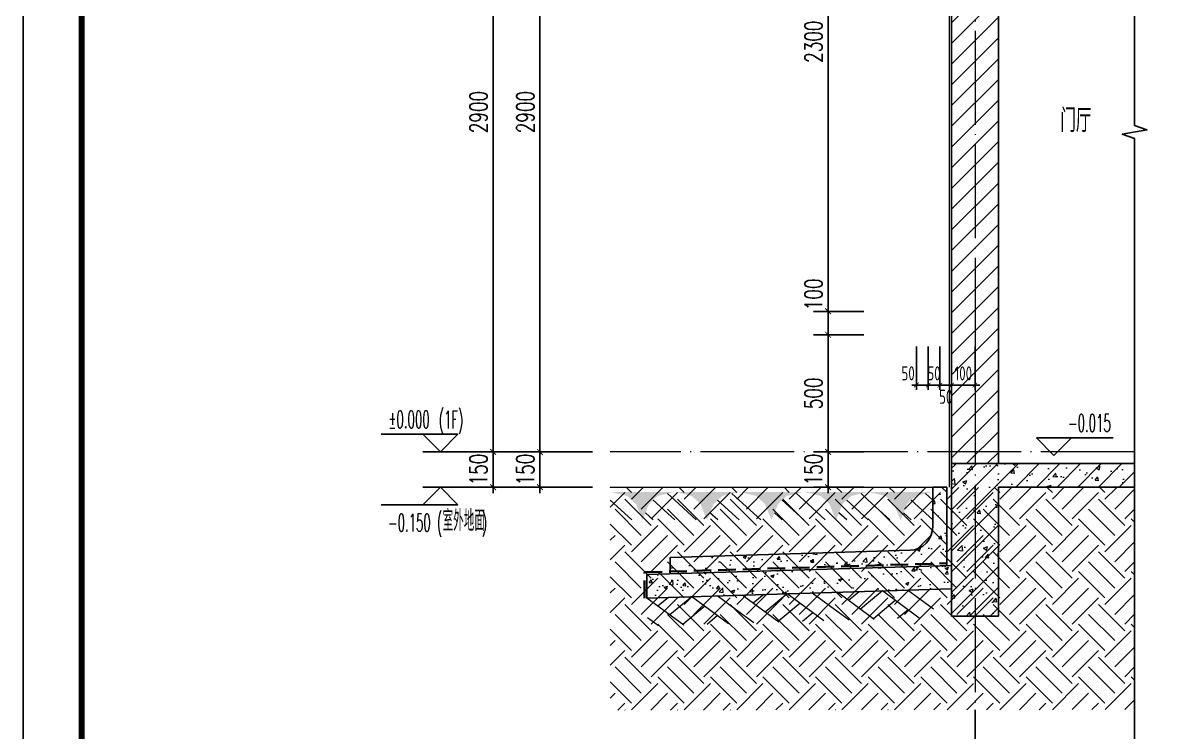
# Model space of a CAD drawing. Extents: x -1307975 to -76406, y -96289 to 379359.
# Drawn here: x -506278 to -501354, y 256134 to 259157 of the extents above; entities that cross this region are included whole.
import ezdxf

# ---------------------------------------------------------------- set-up
doc = ezdxf.new("R2010")
doc.units = 0
doc.header["$LTSCALE"] = 1000
doc.linetypes.add('DASH', pattern=[0.35, 0.25, -0.1])
doc.linetypes.add('DOTE', pattern=[2.42, 2, -0.2, 0.02, -0.2])
doc.layers.get('0').update_dxf_attribs({"linetype": 'CONTINUOUS'})
doc.layers.get('DEFPOINTS').update_dxf_attribs({"linetype": 'CONTINUOUS'})
for name, color, linetype in [('AXIS', 3, 'CONTINUOUS'), ('COLUMN', 4, 'CONTINUOUS'), ('DIM', 2, 'CONTINUOUS'), ('DIM_ELEV', 3, 'CONTINUOUS'), ('DIM_SYMB', 3, 'CONTINUOUS'), ('PUB_DIM', 3, 'CONTINUOUS'), ('PUB_TEXT', 2, 'CONTINUOUS'), ('WALL', 5, 'CONTINUOUS')]:
    doc.layers.add(name, color=color, linetype=linetype)
for name, color, linetype, lineweight in [('DOTE', 19, 'DOTE', 9), ('PUB_HATCH', 8, 'CONTINUOUS', 9), ('图框', 9, 'CONTINUOUS', 18), ('填充', 251, 'CONTINUOUS', 5), ('立面-中轮廓线', 30, 'CONTINUOUS', 35), ('粉刷', 251, 'CONTINUOUS', 9)]:
    doc.layers.add(name, color=color, linetype=linetype, lineweight=lineweight)
doc.layers.add('yichutu', color=7, linetype='CONTINUOUS', true_color=0xffffff)
doc.styles.add('_TCH_DIM', font='SIMPLEX.shx', dxfattribs={"width": 0.7, "bigfont": 'GBCBIG.shx'})
doc.styles.add('_TCH_DIM_T3', font='SIMPLEX', dxfattribs={"width": 0.705882, "bigfont": 'GBCBIG'})
doc.styles.add('TSSD_DIMENSION', font='Tssdeng.shx', dxfattribs={"width": 0.7, "bigfont": 'tssdchn.shx'})
doc.styles.add('TSSD_REIN', font='tssdeng.shx', dxfattribs={"width": 0.7, "height": 300, "bigfont": 'tssdchn.shx'})
doc.dimstyles.new('_TCH_ARCH&&25', dxfattribs={"dimtxt": 74.375, "dimasz": 25, "dimexe": 62.5, "dimexo": 75, "dimgap": 25, "dimtad": 1, "dimdec": 0, "dimzin": 0, "dimdsep": 46, "dimtxsty": '_TCH_DIM_T3', "dimblk": 'ARCHTICK', "dimcen": 0.09, "dimclrt": 7, "dimazin": 0, "dimtfac": 1, "dimtdec": 0, "dimtix": 1, "dimtmove": 2, "dimatfit": 3, "dimldrblk": 'ARCHTICK', "dimfxl": 1, "dimtolj": 1, "dimtzin": 0, "dimarcsym": 0})
doc.dimstyles.new('TSSD_20_20', dxfattribs={"dimtxt": 60, "dimasz": 20, "dimexe": 20, "dimexo": 50, "dimgap": 20, "dimtad": 1, "dimdec": 0, "dimzin": 0, "dimdsep": 46, "dimtxsty": 'TSSD_DIMENSION', "dimblk": 'ARCHTICK', "dimblk1": 'ARCHTICK', "dimblk2": 'ARCHTICK', "dimcen": 0, "dimdle": 20, "dimclrt": 7, "dimadec": 0, "dimazin": 0, "dimtfac": 1, "dimtdec": 0, "dimtix": 1, "dimtmove": 2, "dimatfit": 3, "dimfxl": 1, "dimtolj": 1, "dimtzin": 0, "dimarcsym": 0})
pattern_1 = [(50, (28072.99, 249033.25), (143.452037, -12.550427), [15, -165]), (355, (28072.99, 249033.25), (-27.750267, 150.438427), [12, -132]), (100.4514, (28084.94, 249032.2), (115.701876, 137.88791), [12.74804, -140.22842]), (46.1842, (28072.99, 249073.25), (213.44821, -33.1038), [22.5, -247.5]), (96.6356, (28090.77, 249070.5), (186.93254, 194.82357), [19.12206, -210.3426]), (351.1842, (28072.99, 249073.25), (186.93239, 194.82372), [18, -198]), (21, (28092.99, 249063.25), (119.38141, -80.52378), [15, -165]), (326, (28092.99, 249063.25), (48.663066, 145.03001), [12, -132]), (71.4514, (28102.93, 249056.54), (168.044526, 64.5061), [12.74804, -140.22842]), (37.5, (28072.986, 249033.25), (2.431971, 66.578771), [0, -130.4, 0, -134, 0, -132.5]), (7.5, (28072.986, 249033.25), (52.613907, 78.882342), [0, -76.4, 0, -127.4, 0, -50.5]), (327.5, (28028.386, 249033.25), (106.764487, -4.510974), [0, -50, 0, -156, 0, -207]), (317.5, (28008.39, 249033.25), (116.637234, 20.020996), [0, -65, 0, -103.6, 0, -147])]
pattern_2 = [(45, (-1182008.505, 426623.756), (-44.194174, 44.194174), []), (50, (-1182008.5, 426623.76), (179.315046, -15.688034), [18.75, -206.25]), (355, (-1182008.5, 426623.76), (-34.687833, 188.048033), [15, -165]), (100.4514, (-1181993.56, 426622.45), (144.627345, 172.359886), [15.935047, -175.28553]), (46.1842, (-1182008.5, 426673.76), (266.81026, -41.379754), [28.125, -309.375]), (96.6356, (-1181986.27, 426670.3), (233.66568, 243.52947), [23.90257, -262.92825]), (351.1842, (-1182008.5, 426673.76), (233.66549, 243.52965), [22.5, -247.5]), (21, (-1181983.5, 426661.26), (149.226763, -100.654723), [18.75, -206.25]), (326, (-1181983.5, 426661.26), (60.828833, 181.28751), [15, -165]), (71.4514, (-1181971.07, 426652.87), (210.055657, 80.632624), [15.935047, -175.28553]), (37.5, (-1182008.505, 426623.756), (3.039964, 83.2234635), [0, -163, 0, -167.5, 0, -165.625]), (7.5, (-1182008.505, 426623.76), (65.767384, 98.602928), [0, -95.5, 0, -159.25, 0, -63.125]), (327.5, (-1182064.255, 426623.756), (133.455609, -5.638718), [0, -62.5, 0, -195, 0, -258.75]), (317.5, (-1182089.25, 426623.76), (145.796542, 25.026246), [0, -81.25, 0, -129.5, 0, -183.75])]

# ---------------------------------------------------------------- blocks, each defined once
blk = doc.blocks.new('GFDDDDRG')
at = {"layer": '图框'}
blk.add_lwpolyline([(923309.8, -107437), (923309.8, -159999.5), (893609.8, -159999.5), (893609.8, -107437)], close=True, dxfattribs=at)
blk.add_lwpolyline([(923309.8, -107437), (923309.8, -159999.5), (893609.8, -159999.5), (893609.8, -107437)], close=True, dxfattribs=at)
at = {"layer": '图框', "const_width": 50}
blk.add_lwpolyline([(894109.8, -159499.5), (922809.8, -159499.5), (922809.8, -108687), (894109.8, -108687)], close=True, dxfattribs=at)
blk = doc.blocks.new('yct-1051-594-26275-14850-25-1002.0')
at = {"layer": 'yichutu', "color": 7, "true_color": 0xffffff}
blk.add_lwpolyline([(0, 0), (0, 14850), (26275, 14850), (26275, 0)], close=True, dxfattribs=at)
blk = doc.blocks.new('$LINEPAT$素土夯实')
at = {"color": 0}
for p, q in [((0, -210), (210, 0)), ((120, -300), (420, 0)), ((420, 0), (607.5, -187.5)), ((495, -300), (795, 0)), ((615, 0), (705, -90)), ((315, -105), (502.5, -292.5)), ((210, -210), (300, -300)), ((705, -300), (795, -210))]:
    blk.add_line(p, q, dxfattribs=at)
blk = doc.blocks.new('$LinePat$自然土壤')
at = {"color": 0}
for p, q in [((0, -90), (71, -19)), ((0, -300), (211, -89)), ((420, -300), (630, -90)), ((210, -300), (286, -224))]:
    blk.add_line(p, q, dxfattribs=at)
for points in [[(0, 0), (630, 0), (168, -45), (462, -45)], [(168, -45), (462, -45), (252, -132), (378, -132)], [(252, -132), (378, -132), (315, -300)]]:
    blk.add_solid(points, dxfattribs=at)
blk = doc.blocks.new('sanshui')
at = {"layer": '粉刷'}
h = blk.add_hatch(dxfattribs=at)
h.set_pattern_fill('混凝土', color=256, scale=20)
h.set_pattern_definition(pattern_1)
edge = h.paths.add_edge_path()
edge.add_line((346317.8, 427329.6), (346257.8, 427329.6))
edge.add_line((346257.8, 427329.6), (346257.8, 427160.3))
edge.add_arc((346157.8, 427160.3), 100, 271.7184, 360, ccw=False)
edge.add_line((346160.8, 427060.3), (345137.8, 427029.6))
edge.add_line((345137.8, 427029.6), (345137.8, 426969.6))
edge.add_line((345137.8, 426969.6), (346317.8, 427005))
edge.add_line((346317.8, 427005), (346317.8, 427329.6))
h = blk.add_hatch(dxfattribs=at)
h.set_pattern_fill('混凝土', color=256, scale=20)
h.set_pattern_definition(pattern_1)
h.paths.add_polyline_path([(346337.8, 426895.6), (346337.8, 426995.6), (345037.8, 426956.6), (345037.8, 426856.6)])
at = {"layer": 'COLUMN'}
for p, q in [((346257.8, 427329.6), (346317.8, 427329.6)), ((346257.8, 427160.3), (346257.8, 427329.6)), ((346317.8, 426995), (346317.8, 427329.6)), ((346160.8, 427060.3), (345137.8, 427029.6)), ((346338.1, 426995.6), (345037.8, 426956.6)), ((345137.8, 426959.6), (345137.8, 427029.6)), ((345037.8, 426856.6), (345037.8, 426956.6)), ((346338.1, 426895.6), (345037.8, 426856.6))]:
    blk.add_line(p, q, dxfattribs=at)
blk.add_arc((346157.8, 427160.3), 100, 271.7184, 0, dxfattribs=at)
at = {"layer": '立面-中轮廓线', "linetype": 'DASH', "ltscale": 0.3}
blk.add_lwpolyline([(345027.8, 426856.6), (345027.8, 426966.3), (346317.8, 427005)], dxfattribs=at)
at = {"layer": '粉刷'}
blk.add_line((344881.5, 427329.6), (346257.8, 427329.6), dxfattribs=at)
at = {"layer": '粉刷', "yscale": 0.4, "zscale": 0.4}
for name, p, xscale, rotation in [('$LinePat$自然土壤', (345156.8, 427309.6), -0.4369306507241237, 359.9999999999903), ('$LinePat$自然土壤', (345432, 427309.6), -0.4369306507241237, 359.9999999999903), ('$LinePat$自然土壤', (345707.3, 427309.6), -0.4369306507241237, 359.9999999999903), ('$LinePat$自然土壤', (345982.6, 427309.6), -0.4369306507241237, 359.9999999999903), ('$LinePat$自然土壤', (346257.8, 427309.6), -0.4369306507241237, 359.9999999999903), ('$LINEPAT$素土夯实', (345444.5, 426868.8), -0.5117605352322558, 1.718358001643932), ('$LINEPAT$素土夯实', (345851.2, 426881), -0.5117605352322558, 1.718358001643932), ('$LINEPAT$素土夯实', (346257.8, 426893.2), -0.5117605352322558, 1.718358001643932)]:
    blk.add_blockref(name, p, dxfattribs=dict(at, xscale=xscale, rotation=rotation))
blk = doc.blocks.new('_ArchTick')
at = {"color": 0, "linetype": 'ByBlock', "const_width": 0.15}
blk.add_lwpolyline([(-0.5, -0.5), (0.5, 0.5)], dxfattribs=at)
blk = doc.blocks.new('*D2294')
at = {"layer": 'DEFPOINTS', "color": 0, "transparency": 16777216}
for p in [(-502465.9, 257827.7), (-502415.9, 257827.7), (-502415.9, 257613.1)]:
    blk.add_point(p, dxfattribs=at)
at = {"layer": 'DIM', "color": 0, "lineweight": -2, "transparency": 16777216}
for p, q in [((-502465.9, 257777.7), (-502465.9, 257593.1)), ((-502415.9, 257777.7), (-502415.9, 257593.1)), ((-502485.9, 257613.1), (-502395.9, 257613.1))]:
    blk.add_line(p, q, dxfattribs=at)
at = {"layer": 'DIM', "color": 0, "lineweight": -2, "transparency": 16777216, "xscale": 20, "yscale": 20, "zscale": 20, "rotation": 180}
blk.add_blockref('_ArchTick', (-502465.9, 257613.1), dxfattribs=at)
at = {"layer": 'DIM', "color": 0, "lineweight": -2, "transparency": 16777216, "xscale": 20, "yscale": 20, "zscale": 20}
blk.add_blockref('_ArchTick', (-502415.9, 257613.1), dxfattribs=at)
at = {"layer": 'DIM', "color": 7, "transparency": 16777216, "insert": (-502501.3, 257663.1), "char_height": 60, "attachment_point": 5, "style": 'TSSD_DIMENSION'}
blk.add_mtext('\\A1;50', dxfattribs=at)
blk = doc.blocks.new('*D2295')
at = {"layer": 'DEFPOINTS', "color": 0, "transparency": 16777216}
for p in [(-502415.9, 257827.7), (-502365.8, 257827.7), (-502365.8, 257613.1)]:
    blk.add_point(p, dxfattribs=at)
at = {"layer": 'DIM', "color": 0, "lineweight": -2, "transparency": 16777216}
for p, q in [((-502415.9, 257777.7), (-502415.9, 257593.1)), ((-502365.8, 257777.7), (-502365.8, 257593.1)), ((-502415.9, 257613.1), (-502435.9, 257613.1)), ((-502415.9, 257613.1), (-502365.8, 257613.1)), ((-502365.8, 257613.1), (-502345.8, 257613.1))]:
    blk.add_line(p, q, dxfattribs=at)
at = {"layer": 'DIM', "color": 0, "lineweight": -2, "transparency": 16777216, "xscale": 20, "yscale": 20, "zscale": 20}
blk.add_blockref('_ArchTick', (-502415.9, 257613.1), dxfattribs=at)
at = {"layer": 'DIM', "color": 0, "lineweight": -2, "transparency": 16777216, "xscale": 20, "yscale": 20, "zscale": 20, "rotation": 180}
blk.add_blockref('_ArchTick', (-502365.8, 257613.1), dxfattribs=at)
at = {"layer": 'DIM', "color": 7, "transparency": 16777216, "insert": (-502390.8, 257663.1), "char_height": 60, "attachment_point": 5, "style": 'TSSD_DIMENSION'}
blk.add_mtext('\\A1;50', dxfattribs=at)
blk = doc.blocks.new('*D2296')
at = {"layer": 'DEFPOINTS', "color": 0, "transparency": 16777216}
for p in [(-502365.8, 257827.7), (-502315.8, 257827.7), (-502315.8, 257613.1)]:
    blk.add_point(p, dxfattribs=at)
at = {"layer": 'DIM', "color": 0, "lineweight": -2, "transparency": 16777216}
for p, q in [((-502365.8, 257777.7), (-502365.8, 257593.1)), ((-502315.8, 257777.7), (-502315.8, 257593.1)), ((-502385.8, 257613.1), (-502295.8, 257613.1))]:
    blk.add_line(p, q, dxfattribs=at)
at = {"layer": 'DIM', "color": 0, "lineweight": -2, "transparency": 16777216, "xscale": 20, "yscale": 20, "zscale": 20, "rotation": 180}
blk.add_blockref('_ArchTick', (-502365.8, 257613.1), dxfattribs=at)
at = {"layer": 'DIM', "color": 0, "lineweight": -2, "transparency": 16777216, "xscale": 20, "yscale": 20, "zscale": 20}
blk.add_blockref('_ArchTick', (-502315.8, 257613.1), dxfattribs=at)
at = {"layer": 'DIM', "color": 7, "transparency": 16777216, "insert": (-502340.8, 257563.1), "char_height": 60, "attachment_point": 5, "style": 'TSSD_DIMENSION'}
blk.add_mtext('\\A1;50', dxfattribs=at)
blk = doc.blocks.new('*D2297')
at = {"layer": 'DEFPOINTS', "color": 0, "transparency": 16777216}
for p in [(-502315.8, 257827.7), (-502215.8, 257827.7), (-502215.8, 257613.1)]:
    blk.add_point(p, dxfattribs=at)
at = {"layer": 'DIM', "color": 0, "lineweight": -2, "transparency": 16777216}
for p, q in [((-502315.8, 257777.7), (-502315.8, 257593.1)), ((-502215.8, 257777.7), (-502215.8, 257593.1)), ((-502315.8, 257613.1), (-502335.8, 257613.1)), ((-502315.8, 257613.1), (-502215.8, 257613.1)), ((-502215.8, 257613.1), (-502195.8, 257613.1))]:
    blk.add_line(p, q, dxfattribs=at)
at = {"layer": 'DIM', "color": 0, "lineweight": -2, "transparency": 16777216, "xscale": 20, "yscale": 20, "zscale": 20}
blk.add_blockref('_ArchTick', (-502315.8, 257613.1), dxfattribs=at)
at = {"layer": 'DIM', "color": 0, "lineweight": -2, "transparency": 16777216, "xscale": 20, "yscale": 20, "zscale": 20, "rotation": 180}
blk.add_blockref('_ArchTick', (-502215.8, 257613.1), dxfattribs=at)
at = {"layer": 'DIM', "color": 7, "transparency": 16777216, "insert": (-502265.8, 257663.1), "char_height": 60, "attachment_point": 5, "style": 'TSSD_DIMENSION'}
blk.add_mtext('\\A1;100', dxfattribs=at)
blk = doc.blocks.new('*D2298')
at = {"layer": 'DEFPOINTS', "color": 0, "transparency": 16777216}
for p in [(-502842.9, 257327.7), (-502615.8, 257327.7), (-502615.8, 257177.7)]:
    blk.add_point(p, dxfattribs=at)
at = {"layer": 'PUB_DIM', "color": 0, "lineweight": -2, "transparency": 16777216}
for p, q in [((-502690.8, 257327.7), (-502905.4, 257327.7)), ((-502842.9, 257327.7), (-502842.9, 257352.7)), ((-502842.9, 257177.7), (-502842.9, 257327.7)), ((-502690.8, 257177.7), (-502905.4, 257177.7)), ((-502842.9, 257177.7), (-502842.9, 257152.7))]:
    blk.add_line(p, q, dxfattribs=at)
at = {"layer": 'PUB_DIM', "color": 0, "lineweight": -2, "transparency": 16777216, "xscale": 25, "yscale": 25, "zscale": 25}
for p, rotation in [((-502842.9, 257327.7), 270), ((-502842.9, 257177.7), 90)]:
    blk.add_blockref('_ArchTick', p, dxfattribs=dict(at, rotation=rotation))
at = {"layer": 'PUB_DIM', "color": 7, "transparency": 16777216, "insert": (-502905, 257252.7), "char_height": 74.38, "attachment_point": 5, "rotation": 90, "style": '_TCH_DIM_T3'}
blk.add_mtext('\\A1;150', dxfattribs=at)
blk = doc.blocks.new('*D2299')
at = {"layer": 'DEFPOINTS', "color": 0, "transparency": 16777216}
for p in [(-502842.9, 257827.7), (-502615.8, 257827.7), (-502615.8, 257327.7)]:
    blk.add_point(p, dxfattribs=at)
at = {"layer": 'PUB_DIM', "color": 0, "lineweight": -2, "transparency": 16777216}
for p, q in [((-502690.8, 257827.7), (-502905.4, 257827.7)), ((-502842.9, 257327.7), (-502842.9, 257827.7)), ((-502690.8, 257327.7), (-502905.4, 257327.7))]:
    blk.add_line(p, q, dxfattribs=at)
at = {"layer": 'PUB_DIM', "color": 0, "lineweight": -2, "transparency": 16777216, "xscale": 25, "yscale": 25, "zscale": 25}
for p, rotation in [((-502842.9, 257827.7), 90), ((-502842.9, 257327.7), 270)]:
    blk.add_blockref('_ArchTick', p, dxfattribs=dict(at, rotation=rotation))
at = {"layer": 'PUB_DIM', "color": 7, "transparency": 16777216, "insert": (-502905, 257577.7), "char_height": 74.38, "attachment_point": 5, "rotation": 90, "style": '_TCH_DIM_T3'}
blk.add_mtext('\\A1;500', dxfattribs=at)
blk = doc.blocks.new('*D2300')
at = {"layer": 'DEFPOINTS', "color": 0, "transparency": 16777216}
for p in [(-502842.9, 257927.6), (-502615.8, 257927.6), (-502615.8, 257827.7)]:
    blk.add_point(p, dxfattribs=at)
at = {"layer": 'PUB_DIM', "color": 0, "lineweight": -2, "transparency": 16777216}
for p, q in [((-502690.8, 257927.6), (-502905.4, 257927.6)), ((-502842.9, 257827.7), (-502842.9, 257927.6)), ((-502690.8, 257827.7), (-502905.4, 257827.7))]:
    blk.add_line(p, q, dxfattribs=at)
at = {"layer": 'PUB_DIM', "color": 0, "lineweight": -2, "transparency": 16777216, "xscale": 25, "yscale": 25, "zscale": 25}
for p, rotation in [((-502842.9, 257927.6), 90), ((-502842.9, 257827.7), 270)]:
    blk.add_blockref('_ArchTick', p, dxfattribs=dict(at, rotation=rotation))
at = {"layer": 'PUB_DIM', "color": 7, "transparency": 16777216, "insert": (-502905, 258000), "char_height": 74.38, "attachment_point": 5, "rotation": 90, "style": '_TCH_DIM_T3'}
blk.add_mtext('\\A1;100', dxfattribs=at)
blk = doc.blocks.new('*D2301')
at = {"layer": 'DEFPOINTS', "color": 0, "transparency": 16777216}
for p in [(-502842.9, 260227.7), (-502615.8, 260227.7), (-502615.8, 257927.6)]:
    blk.add_point(p, dxfattribs=at)
at = {"layer": 'PUB_DIM', "color": 0, "lineweight": -2, "transparency": 16777216}
for p, q in [((-502690.8, 260227.7), (-502905.4, 260227.7)), ((-502842.9, 257927.6), (-502842.9, 260227.7)), ((-502690.8, 257927.6), (-502905.4, 257927.6))]:
    blk.add_line(p, q, dxfattribs=at)
at = {"layer": 'PUB_DIM', "color": 0, "lineweight": -2, "transparency": 16777216, "xscale": 25, "yscale": 25, "zscale": 25}
for p, rotation in [((-502842.9, 260227.7), 90), ((-502842.9, 257927.6), 270)]:
    blk.add_blockref('_ArchTick', p, dxfattribs=dict(at, rotation=rotation))
at = {"layer": 'PUB_DIM', "color": 7, "transparency": 16777216, "insert": (-502905, 259077.7), "char_height": 74.38, "attachment_point": 5, "rotation": 90, "style": '_TCH_DIM_T3'}
blk.add_mtext('\\A1;2300', dxfattribs=at)
blk = doc.blocks.new('*D2313')
at = {"layer": 'DEFPOINTS', "color": 0, "transparency": 16777216}
for p in [(-504072.4, 257327.7), (-503772.4, 257327.7), (-503772.4, 257177.7)]:
    blk.add_point(p, dxfattribs=at)
at = {"layer": 'PUB_DIM', "color": 0, "lineweight": -2, "transparency": 16777216}
for p, q in [((-503847.4, 257327.7), (-504134.9, 257327.7)), ((-504072.4, 257327.7), (-504072.4, 257352.7)), ((-504072.4, 257177.7), (-504072.4, 257327.7)), ((-503847.4, 257177.7), (-504134.9, 257177.7)), ((-504072.4, 257177.7), (-504072.4, 257152.7))]:
    blk.add_line(p, q, dxfattribs=at)
at = {"layer": 'PUB_DIM', "color": 0, "lineweight": -2, "transparency": 16777216, "xscale": 25, "yscale": 25, "zscale": 25}
for p, rotation in [((-504072.4, 257327.7), 270), ((-504072.4, 257177.7), 90)]:
    blk.add_blockref('_ArchTick', p, dxfattribs=dict(at, rotation=rotation))
at = {"layer": 'PUB_DIM', "color": 7, "transparency": 16777216, "insert": (-504134.6, 257252.7), "char_height": 74.38, "attachment_point": 5, "rotation": 90, "style": '_TCH_DIM_T3'}
blk.add_mtext('\\A1;150', dxfattribs=at)
blk = doc.blocks.new('*D2314')
at = {"layer": 'DEFPOINTS', "color": 0, "transparency": 16777216}
for p in [(-504072.4, 260227.7), (-503772.4, 260227.7), (-503772.4, 257327.7)]:
    blk.add_point(p, dxfattribs=at)
at = {"layer": 'PUB_DIM', "color": 0, "lineweight": -2, "transparency": 16777216}
for p, q in [((-503847.4, 260227.7), (-504134.9, 260227.7)), ((-504072.4, 257327.7), (-504072.4, 260227.7)), ((-503847.4, 257327.7), (-504134.9, 257327.7))]:
    blk.add_line(p, q, dxfattribs=at)
at = {"layer": 'PUB_DIM', "color": 0, "lineweight": -2, "transparency": 16777216, "xscale": 25, "yscale": 25, "zscale": 25}
for p, rotation in [((-504072.4, 260227.7), 90), ((-504072.4, 257327.7), 270)]:
    blk.add_blockref('_ArchTick', p, dxfattribs=dict(at, rotation=rotation))
at = {"layer": 'PUB_DIM', "color": 7, "transparency": 16777216, "insert": (-504134.6, 258777.7), "char_height": 74.38, "attachment_point": 5, "rotation": 90, "style": '_TCH_DIM_T3'}
blk.add_mtext('\\A1;2900', dxfattribs=at)
blk = doc.blocks.new('*D2316')
at = {"layer": 'DEFPOINTS', "color": 0, "transparency": 16777216}
for p in [(-504272.4, 257327.7), (-503772.4, 257327.7), (-503772.4, 257177.7)]:
    blk.add_point(p, dxfattribs=at)
at = {"layer": 'PUB_DIM', "color": 0, "lineweight": -2, "transparency": 16777216}
for p, q in [((-503847.4, 257327.7), (-504334.9, 257327.7)), ((-504272.4, 257327.7), (-504272.4, 257352.7)), ((-504272.4, 257177.7), (-504272.4, 257327.7)), ((-503847.4, 257177.7), (-504334.9, 257177.7)), ((-504272.4, 257177.7), (-504272.4, 257152.7))]:
    blk.add_line(p, q, dxfattribs=at)
at = {"layer": 'PUB_DIM', "color": 0, "lineweight": -2, "transparency": 16777216, "xscale": 25, "yscale": 25, "zscale": 25}
for p, rotation in [((-504272.4, 257327.7), 270), ((-504272.4, 257177.7), 90)]:
    blk.add_blockref('_ArchTick', p, dxfattribs=dict(at, rotation=rotation))
at = {"layer": 'PUB_DIM', "color": 7, "transparency": 16777216, "insert": (-504334.6, 257252.7), "char_height": 74.38, "attachment_point": 5, "rotation": 90, "style": '_TCH_DIM_T3'}
blk.add_mtext('\\A1;150', dxfattribs=at)
blk = doc.blocks.new('*D2317')
at = {"layer": 'DEFPOINTS', "color": 0, "transparency": 16777216}
for p in [(-504272.4, 260227.7), (-503772.4, 260227.7), (-503772.4, 257327.7)]:
    blk.add_point(p, dxfattribs=at)
at = {"layer": 'PUB_DIM', "color": 0, "lineweight": -2, "transparency": 16777216}
for p, q in [((-503847.4, 260227.7), (-504334.9, 260227.7)), ((-504272.4, 257327.7), (-504272.4, 260227.7)), ((-503847.4, 257327.7), (-504334.9, 257327.7))]:
    blk.add_line(p, q, dxfattribs=at)
at = {"layer": 'PUB_DIM', "color": 0, "lineweight": -2, "transparency": 16777216, "xscale": 25, "yscale": 25, "zscale": 25}
for p, rotation in [((-504272.4, 260227.7), 90), ((-504272.4, 257327.7), 270)]:
    blk.add_blockref('_ArchTick', p, dxfattribs=dict(at, rotation=rotation))
at = {"layer": 'PUB_DIM', "color": 7, "transparency": 16777216, "insert": (-504334.6, 258777.7), "char_height": 74.38, "attachment_point": 5, "rotation": 90, "style": '_TCH_DIM_T3'}
blk.add_mtext('\\A1;2900', dxfattribs=at)

msp = doc.modelspace()

# ---------------------------------------------------------------- hatches: boundary and pattern name
at = {"layer": 'PUB_HATCH'}
h = msp.add_hatch(dxfattribs=at)
h.set_pattern_fill('普通砖', color=256, scale=25, style=0)
h.set_pattern_definition([(45, (-1182008.505, 426668.634), (-44.1941915, 44.1941915), [])])
h.paths.add_polyline_path([(-502115.76, 260327.71), (-502315.76, 260327.71), (-502315.76, 257277.91), (-502115.76, 257277.91)])
h = msp.add_hatch(dxfattribs=at)
h.set_pattern_fill('钢筋混凝土', color=256, scale=25, style=0)
h.set_pattern_definition(pattern_2)
h.paths.add_polyline_path([(-502115.76, 257177.91), (-502315.76, 257277.91), (-502315.76, 256627.71), (-502115.76, 256627.71)])
h = msp.add_hatch(dxfattribs=at)
h.set_pattern_fill('钢筋混凝土', color=256, scale=25, style=0)
h.set_pattern_definition(pattern_2)
h.paths.add_polyline_path([(-501534.83, 257277.91), (-502315.76, 257277.91), (-502115.76, 257177.91), (-501534.83, 257177.91)])
at = {"layer": '填充'}
h = msp.add_hatch(dxfattribs=at)
h.set_pattern_fill('EARTH', color=250, scale=50, angle=45, style=0)
h.set_pattern_definition([(45, (-973489.7, 293636.5), (0, 224.506403), [158.75, -158.75]), (45, (-973531.8, 293678.6), (0, 224.506403), [158.75, -158.75]), (45, (-973573.9, 293720.69), (0, 224.506403), [158.75, -158.75]), (135, (-973573.9, 293748.75), (-224.506403, 0), [158.75, -158.75]), (135, (-973531.8, 293790.85), (-224.506403, 0), [158.75, -158.75]), (135, (-973489.7, 293832.94), (-224.506403, 0), [158.75, -158.75])])
edge = h.paths.add_edge_path()
edge.add_line((-503771.97, 257177.69), (-503772.75, 256226.46))
edge.add_line((-503772.36, 256226.46), (-501534.83, 256228.95))
edge.add_line((-501534.83, 256228.95), (-501534.83, 257175.41))
edge.add_line((-501534.83, 257175.41), (-503772.36, 257177.69))

# ---------------------------------------------------------------- linework, layer by layer
at = {"layer": 'AXIS'}
msp.add_line((-502215.76, 256227.72), (-502215.76, 255768.33), dxfattribs=at)
at = {"layer": 'DIM_ELEV'}
for p, q in [((-504422.39, 257403.18), (-504750.39, 257403.18)), ((-504497.39, 257328.18), (-504572.39, 257403.18)), ((-504497.39, 257328.18), (-504422.39, 257403.18)), ((-504072.39, 257328.18), (-504572.39, 257328.18)), ((-504497.39, 257177.71), (-504572.39, 257102.71)), ((-504072.39, 257177.71), (-504572.39, 257177.71)), ((-504497.39, 257177.71), (-504422.39, 257102.71)), ((-504422.39, 257102.71), (-504750.39, 257102.71))]:
    msp.add_line(p, q, dxfattribs=at)
at = {"layer": 'DIM_ELEV', "color": 6}
for p, q in [((-501878.89, 257312.71), (-501953.89, 257387.71)), ((-501953.89, 257387.71), (-501625.89, 257387.71)), ((-501878.89, 257312.71), (-501803.89, 257387.71))]:
    msp.add_line(p, q, dxfattribs=at)
at = {"layer": 'DIM_SYMB'}
msp.add_lwpolyline([(-501534.83, 261457.75), (-501534.83, 258720.85), (-501482.33, 258701.74), (-501587.33, 258683.23), (-501534.83, 258664.6), (-501534.83, 255927.7)], dxfattribs=at)
at = {"layer": 'DOTE', "color": 1, "linetype": 'DOTE', "ltscale": 0.2}
for p, q in [((-502215.76, 262027.74), (-502215.76, 256227.7)), ((-501534.83, 257327.71), (-503772.39, 257327.71))]:
    msp.add_line(p, q, dxfattribs=at)
at = {"layer": 'PUB_HATCH', "color": 215, "true_color": 0xa953a0}
msp.add_lwpolyline([(-502325.39, 261077.75), (-502325.76, 260617.75), (-502325.76, 260617.75), (-502325.76, 257177.74)], dxfattribs=at)
at = {"layer": 'WALL'}
for p, q in [((-502315.76, 260327.71), (-502315.76, 257277.91)), ((-502115.76, 260327.71), (-502115.76, 257277.91)), ((-502315.76, 257277.91), (-502315.76, 256627.71)), ((-501534.83, 257277.91), (-502315.76, 257277.91)), ((-501534.83, 257177.91), (-501534.83, 257277.91)), ((-502115.76, 257177.91), (-502115.76, 256627.71)), ((-501534.83, 257177.91), (-502115.76, 257177.91)), ((-502115.76, 256627.71), (-502315.76, 256627.71))]:
    msp.add_line(p, q, dxfattribs=at)

# ---------------------------------------------------------------- block references
at = {"xscale": 0.5, "yscale": 0.5, "zscale": 0.5}
msp.add_blockref('GFDDDDRG', (-953082.89, 332907.23), dxfattribs=at)
msp.add_blockref('sanshui', (-848653.89, -170151.89))
at = {"layer": 'yichutu', "rotation": 270}
msp.add_blockref('yct-1051-594-26275-14850-25-1002.0', (-506278, 279188.75), dxfattribs=at)

# ---------------------------------------------------------------- texts
at = {"layer": 'PUB_TEXT'}
for s, height, style, width, p in [('门厅', 100, 'TSSD_REIN', 0.7, (-501851.9, 258692.06)), ('(1F)', 74.375, '_TCH_DIM', 0.494118, (-504504.02, 257428.2)), ('%%P0.000', 74.375, '_TCH_DIM', 0.494118, (-504719.39, 257429.43)), ('(', 74.38, '_TCH_DIM', 0.494118, (-504512.07, 256990.18)), ('室外地面', 89.362, '_TCH_DIM', 0.7, (-504487.57, 256990.18)), (')', 74.38, '_TCH_DIM', 0.494118, (-504320.76, 256990.18)), ('-0.150', 74.375, '_TCH_DIM', 0.494118, (-504720.79, 256988.96))]:
    msp.add_text(s, height=height, dxfattribs=dict(at, style=style, width=width)).set_placement(p)
at = {"layer": 'PUB_TEXT', "color": 6, "style": '_TCH_DIM', "width": 0.494118}
msp.add_text('-0.015', height=74.375, dxfattribs=at).set_placement((-501818.89, 257413.96))

# ---------------------------------------------------------------- dimensions: what is measured, and where the dimension line sits
at = {"layer": 'DIM'}
for base, p1, p2, picture, middle in [((-502415.86, 257613.13), (-502465.88, 257827.67), (-502415.86, 257827.67), '*D2294', (-502501.35, 257663.13)), ((-502315.76, 257613.13), (-502365.83, 257827.67), (-502315.76, 257827.67), '*D2296', (-502340.79, 257563.13))]:
    dim = msp.add_linear_dim(base=base, p1=p1, p2=p2, angle=0, dimstyle='TSSD_20_20', dxfattribs=at)
    dim.commit()
    dim.dimension.update_dxf_attribs({"geometry": picture, "text_midpoint": middle, "dimtype": 161})
for p1, p2, picture, middle in [((-502415.86, 257827.67), (-502365.83, 257827.67), '*D2295', (-502390.84, 257663.13)), ((-502315.76, 257827.67), (-502215.76, 257827.67), '*D2297', (-502265.76, 257663.13))]:
    dim = msp.add_aligned_dim(p1=p1, p2=p2, distance=-214.55, dimstyle='TSSD_20_20', dxfattribs=at)
    dim.commit()
    dim.dimension.update_dxf_attribs({"geometry": picture, "text_midpoint": middle})
at = {"layer": 'PUB_DIM'}
for p1, p2, distance, picture, middle in [((-503772.39, 257327.71), (-503772.39, 260227.71), 500, '*D2317', (-504334.58, 258777.71)), ((-503772.39, 257327.71), (-503772.39, 260227.71), 300, '*D2314', (-504134.58, 258777.71)), ((-502615.8, 257927.62), (-502615.8, 260227.68), 227.06, '*D2301', (-502905.05, 259077.65)), ((-502615.8, 257327.71), (-502615.8, 257827.67), 227.06, '*D2299', (-502905.05, 257577.69)), ((-503772.39, 257177.71), (-503772.39, 257327.71), 500, '*D2316', (-504334.58, 257252.71)), ((-503772.39, 257177.71), (-503772.39, 257327.71), 300, '*D2313', (-504134.58, 257252.71)), ((-502615.8, 257177.74), (-502615.8, 257327.71), 227.06, '*D2298', (-502905.05, 257252.72))]:
    dim = msp.add_aligned_dim(p1=p1, p2=p2, distance=distance, dimstyle='_TCH_ARCH&&25', dxfattribs=at)
    dim.commit()
    dim.dimension.update_dxf_attribs({"geometry": picture, "text_midpoint": middle})
dim = msp.add_linear_dim(base=(-502842.86, 257927.62), p1=(-502615.8, 257827.67), p2=(-502615.8, 257927.62), angle=90, dimstyle='_TCH_ARCH&&25', dxfattribs=at)
dim.commit()
dim.dimension.update_dxf_attribs({"geometry": '*D2300', "text_midpoint": (-502905.05, 258000.04), "dimtype": 161})

doc.saveas('drawing.dxf')
